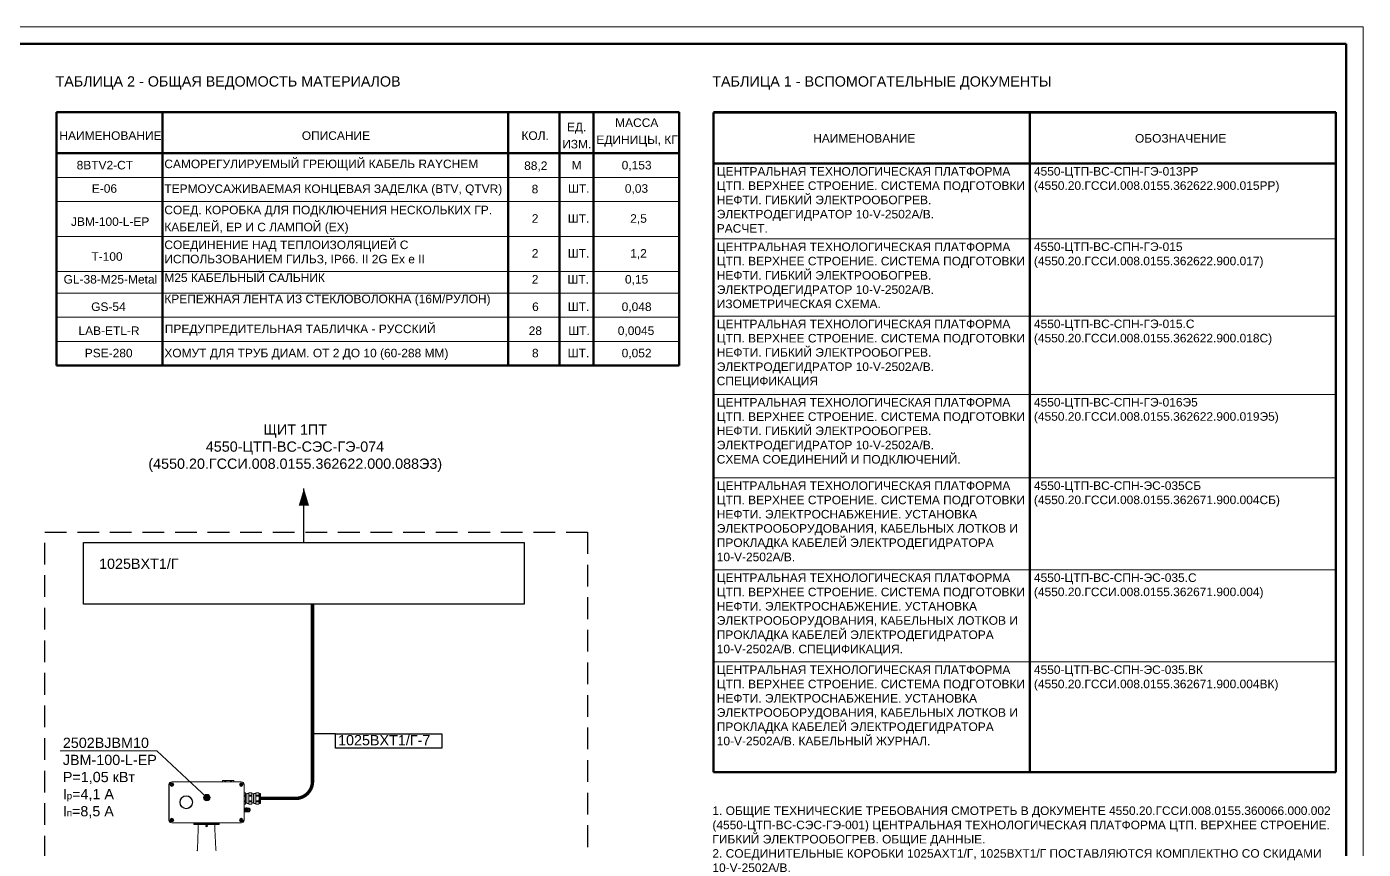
# Paper-space layout '2.1' of a CAD drawing. Header units: millimetres. Extents: x 0 to 594, y 0 to 420.
# Drawn here: x 203.3 to 594, y 179.5 to 420 of the extents above; entities that cross this region are included whole.
import ezdxf

# ---------------------------------------------------------------- set-up
doc = ezdxf.new("R2010")
doc.units = ezdxf.units.MM
doc.linetypes.add('SLD-Сплошная', pattern=[0])
doc.linetypes.add('невидимая', pattern=[9.525, 6.35, -3.175])
for name, color, linetype, lineweight in [('Основная', 7, 'Continuous', 50), ('Сплошная толстая', 7, 'Continuous', 50), ('Сплошная тонкая', 7, 'Continuous', 20), ('Текст', 7, 'Continuous', 20), ('Тонкая', 7, 'Continuous', 20)]:
    doc.layers.add(name, color=color, linetype=linetype, lineweight=lineweight)
doc.styles.get("Standard").update_dxf_attribs({"font": 'arial.ttf'})
doc.styles.add('Текст', font='arial.ttf', dxfattribs={"height": 3})
doc.styles.add('Текст таблиц 2.5 мм', font='arial.ttf', dxfattribs={"height": 2.5})

psp = doc.layouts.new('2.1')

# ---------------------------------------------------------------- hatches: boundary and pattern name
at = {"lineweight": 13}
h = psp.add_hatch(color=7, dxfattribs=at)
h.dxf.hatch_style = 1
edge = h.paths.add_edge_path()
edge.add_arc((255.9, 194.57), 0.949, 0, 360)

# ---------------------------------------------------------------- linework, layer by layer
for p, q in [((284.3, 269.14), (284.3, 284.98)), ((293.52, 213.27), (286.82, 213.27))]:
    psp.add_line(p, q)
at = {"color": 7, "lineweight": 13}
for p, q in [((213.06, 208.22), (241.33, 208.22)), ((241.33, 208.22), (255.9, 194.57))]:
    psp.add_line(p, q, dxfattribs=at)
at = {"color": 7, "linetype": 'SLD-Сплошная', "lineweight": 15}
for p, q in [((260.55, 199.6), (260.55, 199.2)), ((260.55, 199.6), (261.23, 199.6)), ((261.23, 199.6), (261.23, 199.2)), ((261.51, 199.6), (261.23, 199.6)), ((261.51, 199.6), (261.51, 199.2)), ((261.51, 199.6), (262.87, 199.6)), ((262.87, 199.6), (262.87, 199.2)), ((263.15, 199.6), (262.87, 199.6)), ((263.15, 199.6), (263.15, 199.2)), ((263.15, 199.6), (263.83, 199.6)), ((263.83, 199.6), (263.83, 199.2)), ((244.85, 198.4), (244.85, 188)), ((244.9, 198.4), (244.9, 188)), ((245.6, 198.5), (245.4, 198.5)), ((245.4, 198.5), (245.4, 198.3)), ((245.43, 198.47), (245.4, 198.5)), ((245.43, 198.34), (245.4, 198.3)), ((245.4, 198.3), (245.6, 198.3)), ((245.63, 198.47), (245.43, 198.47)), ((245.43, 198.47), (245.43, 198.34)), ((245.43, 198.34), (245.63, 198.34)), ((245.63, 198.67), (245.6, 198.7)), ((245.8, 198.7), (245.6, 198.7)), ((245.6, 198.7), (245.6, 198.5)), ((245.63, 198.47), (245.6, 198.5)), ((245.63, 198.34), (245.6, 198.3)), ((245.6, 198.3), (245.6, 198.1)), ((245.63, 198.14), (245.6, 198.1)), ((245.6, 198.1), (245.8, 198.1)), ((245.76, 198.67), (245.63, 198.67)), ((245.63, 198.67), (245.63, 198.47)), ((245.63, 198.34), (245.63, 198.14)), ((245.63, 198.14), (245.76, 198.14)), ((266, 199.2), (245.7, 199.2)), ((245.76, 198.67), (245.8, 198.7)), ((245.76, 198.47), (245.76, 198.67)), ((245.76, 198.47), (245.8, 198.5)), ((245.96, 198.47), (245.76, 198.47)), ((245.76, 198.34), (245.8, 198.3)), ((245.76, 198.34), (245.96, 198.34)), ((245.76, 198.14), (245.76, 198.34)), ((245.76, 198.14), (245.8, 198.1)), ((245.8, 198.5), (245.8, 198.7)), ((246, 198.5), (245.8, 198.5)), ((245.8, 198.3), (246, 198.3)), ((245.8, 198.1), (245.8, 198.3)), ((245.96, 198.47), (246, 198.5)), ((245.96, 198.34), (245.96, 198.47)), ((245.96, 198.34), (246, 198.3)), ((246, 198.3), (246, 198.5)), ((265.73, 198.47), (265.7, 198.5)), ((265.7, 198.5), (265.7, 198.3)), ((265.9, 198.5), (265.7, 198.5)), ((265.73, 198.34), (265.7, 198.3)), ((265.7, 198.3), (265.9, 198.3)), ((265.73, 198.47), (265.73, 198.34)), ((265.93, 198.47), (265.73, 198.47)), ((265.73, 198.34), (265.93, 198.34)), ((266.1, 198.7), (265.9, 198.7)), ((265.9, 198.7), (265.9, 198.5)), ((265.93, 198.67), (265.9, 198.7)), ((265.93, 198.47), (265.9, 198.5)), ((265.93, 198.34), (265.9, 198.3)), ((265.9, 198.3), (265.9, 198.1)), ((265.93, 198.14), (265.9, 198.1)), ((265.9, 198.1), (266.1, 198.1)), ((266.06, 198.67), (265.93, 198.67)), ((265.93, 198.67), (265.93, 198.47)), ((265.93, 198.34), (265.93, 198.14)), ((265.93, 198.14), (266.06, 198.14)), ((266.06, 198.67), (266.1, 198.7)), ((266.06, 198.47), (266.06, 198.67)), ((266.06, 198.47), (266.1, 198.5)), ((266.26, 198.47), (266.06, 198.47)), ((266.06, 198.14), (266.06, 198.34)), ((266.06, 198.34), (266.1, 198.3)), ((266.06, 198.34), (266.26, 198.34)), ((266.06, 198.14), (266.1, 198.1)), ((266.1, 198.5), (266.1, 198.7)), ((266.3, 198.5), (266.1, 198.5)), ((266.1, 198.1), (266.1, 198.3)), ((266.1, 198.3), (266.3, 198.3)), ((266.26, 198.47), (266.3, 198.5)), ((266.26, 198.34), (266.26, 198.47)), ((266.26, 198.34), (266.3, 198.3)), ((266.3, 198.3), (266.3, 198.5)), ((266.8, 188), (266.8, 198.4)), ((266.85, 188), (266.85, 198.4)), ((267.25, 195.97), (266.85, 195.97)), ((267.25, 195.97), (267.25, 195.29)), ((267.6, 195.65), (267.25, 195.65)), ((268.2, 195.81), (267.6, 195.81)), ((267.6, 192.85), (267.6, 195.81)), ((269.1, 195.98), (268.2, 195.98)), ((268.2, 195.98), (268.2, 195.28)), ((269.1, 195.98), (269.1, 195.28)), ((269.58, 195.63), (269.1, 195.63)), ((269.67, 195.7), (269.58, 195.7)), ((269.58, 192.97), (269.58, 195.7)), ((269.67, 194.33), (269.67, 195.7)), ((270.26, 195.81), (269.68, 195.81)), ((269.68, 195.61), (269.68, 195.81)), ((269.68, 192.85), (269.68, 195.61)), ((271.12, 195.98), (270.26, 195.98)), ((270.26, 195.28), (270.26, 195.98)), ((271.45, 195.58), (271.24, 195.58)), ((271.24, 195.58), (271.24, 193.08)), ((271.62, 195.81), (271.45, 195.81)), ((271.45, 195.81), (271.45, 192.85)), ((271.62, 195.81), (271.62, 192.85)), ((267.25, 195.29), (266.85, 195.29)), ((267.25, 195.01), (266.85, 195.01)), ((267.25, 193.65), (266.85, 193.65)), ((267.25, 193.37), (266.85, 193.37)), ((267.25, 192.69), (266.85, 192.69)), ((266.97, 191.55), (266.85, 191.55)), ((266.97, 191.55), (266.97, 190.37)), ((267.01, 191.48), (266.97, 191.41)), ((267.01, 191.48), (267.02, 191.5)), ((267.02, 191.47), (267.02, 191.5)), ((267.02, 191.5), (267.31, 191.5)), ((267.31, 191.47), (267.02, 191.47)), ((267.25, 195.01), (267.25, 195.29)), ((267.25, 195.01), (267.25, 193.65)), ((267.25, 193.37), (267.25, 193.65)), ((267.25, 193.37), (267.25, 192.69)), ((267.25, 193.01), (267.6, 193.01)), ((267.31, 191.5), (267.31, 191.47)), ((267.31, 191.5), (267.32, 191.48)), ((267.37, 191.41), (267.33, 191.48)), ((267.49, 191.55), (267.37, 191.55)), ((267.37, 191.55), (267.37, 190.37)), ((267.49, 191.55), (267.49, 190.37)), ((267.71, 191.55), (267.59, 191.55)), ((267.59, 191.55), (267.59, 190.37)), ((267.6, 192.85), (268.2, 192.85)), ((267.71, 191.55), (267.71, 190.37)), ((267.74, 191.51), (267.71, 191.43)), ((267.71, 191.43), (267.74, 191.51)), ((267.74, 191.5), (267.71, 191.43)), ((267.82, 191.51), (267.74, 191.51)), ((267.74, 191.51), (267.74, 191.51)), ((267.82, 191.51), (267.74, 191.51)), ((267.74, 191.44), (267.74, 191.5)), ((267.82, 191.5), (267.74, 191.5)), ((267.85, 191.43), (267.82, 191.51)), ((267.82, 191.51), (267.85, 191.43)), ((267.82, 191.51), (267.82, 191.51)), ((267.82, 191.44), (267.82, 191.5)), ((267.85, 191.43), (267.82, 191.5)), ((267.9, 191.51), (267.85, 191.41)), ((268.29, 191.51), (267.9, 191.51)), ((267.9, 191.5), (267.9, 191.51)), ((268.29, 191.5), (267.9, 191.5)), ((269.1, 195.28), (268.2, 195.28)), ((268.2, 195.28), (268.2, 195.03)), ((268.2, 195.03), (268.2, 193.63)), ((269.1, 195.03), (268.2, 195.03)), ((269.1, 193.63), (268.2, 193.63)), ((268.2, 193.63), (268.2, 193.38)), ((269.1, 193.38), (268.2, 193.38)), ((268.2, 193.38), (268.2, 192.68)), ((269.1, 192.68), (268.2, 192.68)), ((268.35, 191.41), (268.29, 191.51)), ((268.29, 191.51), (268.29, 191.5)), ((269.1, 195.28), (269.1, 195.03)), ((269.1, 195.03), (269.1, 193.63)), ((269.1, 193.63), (269.1, 193.38)), ((269.1, 193.38), (269.1, 192.68)), ((269.1, 193.03), (269.58, 193.03)), ((269.58, 192.97), (269.67, 192.97)), ((269.67, 192.97), (269.67, 194.33)), ((269.68, 192.85), (270.26, 192.85)), ((270.26, 195.28), (270.26, 195.03)), ((271.12, 195.28), (270.26, 195.28)), ((270.26, 193.63), (270.26, 195.03)), ((271.12, 195.03), (270.26, 195.03)), ((271.12, 193.63), (270.26, 193.63)), ((270.26, 193.63), (270.26, 193.38)), ((271.12, 193.38), (270.26, 193.38)), ((270.26, 192.68), (270.26, 193.38)), ((271.12, 192.68), (270.26, 192.68)), ((271.12, 195.28), (271.12, 195.03)), ((271.24, 193.08), (271.45, 193.08)), ((271.45, 192.85), (271.62, 192.85)), ((245.43, 188.07), (245.4, 188.1)), ((245.4, 188.1), (245.4, 187.9)), ((245.6, 188.1), (245.4, 188.1)), ((245.43, 187.94), (245.4, 187.9)), ((245.4, 187.9), (245.6, 187.9)), ((245.43, 188.07), (245.43, 187.94)), ((245.63, 188.07), (245.43, 188.07)), ((245.43, 187.94), (245.63, 187.94)), ((245.63, 188.27), (245.6, 188.3)), ((245.6, 188.3), (245.6, 188.1)), ((245.8, 188.3), (245.6, 188.3)), ((245.63, 188.07), (245.6, 188.1)), ((245.63, 187.94), (245.6, 187.9)), ((245.6, 187.9), (245.6, 187.7)), ((245.63, 187.74), (245.6, 187.7)), ((245.6, 187.7), (245.8, 187.7)), ((245.63, 188.27), (245.63, 188.07)), ((245.76, 188.27), (245.63, 188.27)), ((245.63, 187.94), (245.63, 187.74)), ((245.63, 187.74), (245.76, 187.74)), ((245.76, 188.27), (245.8, 188.3)), ((245.76, 188.07), (245.76, 188.27)), ((245.76, 188.07), (245.8, 188.1)), ((245.96, 188.07), (245.76, 188.07)), ((245.76, 187.74), (245.76, 187.94)), ((245.76, 187.94), (245.8, 187.9)), ((245.76, 187.94), (245.96, 187.94)), ((245.76, 187.74), (245.8, 187.7)), ((245.8, 188.1), (245.8, 188.3)), ((246, 188.1), (245.8, 188.1)), ((245.8, 187.7), (245.8, 187.9)), ((245.8, 187.9), (246, 187.9)), ((245.96, 188.07), (246, 188.1)), ((245.96, 187.94), (245.96, 188.07)), ((245.96, 187.94), (246, 187.9)), ((246, 187.9), (246, 188.1)), ((265.73, 188.07), (265.7, 188.1)), ((265.7, 188.1), (265.7, 187.9)), ((265.9, 188.1), (265.7, 188.1)), ((265.73, 187.94), (265.7, 187.9)), ((265.7, 187.9), (265.9, 187.9)), ((265.73, 188.07), (265.73, 187.94)), ((265.93, 188.07), (265.73, 188.07)), ((265.73, 187.94), (265.93, 187.94)), ((265.93, 188.27), (265.9, 188.3)), ((266.1, 188.3), (265.9, 188.3)), ((265.9, 188.3), (265.9, 188.1)), ((265.93, 188.07), (265.9, 188.1)), ((265.93, 187.94), (265.9, 187.9)), ((265.9, 187.9), (265.9, 187.7)), ((265.93, 187.74), (265.9, 187.7)), ((265.9, 187.7), (266.1, 187.7)), ((266.06, 188.27), (265.93, 188.27)), ((265.93, 188.27), (265.93, 188.07)), ((265.93, 187.94), (265.93, 187.74)), ((265.93, 187.74), (266.06, 187.74)), ((266.06, 188.27), (266.1, 188.3)), ((266.06, 188.07), (266.06, 188.27)), ((266.06, 188.07), (266.1, 188.1)), ((266.26, 188.07), (266.06, 188.07)), ((266.06, 187.74), (266.06, 187.94)), ((266.06, 187.94), (266.1, 187.9)), ((266.06, 187.94), (266.26, 187.94)), ((266.06, 187.74), (266.1, 187.7)), ((266.1, 188.1), (266.1, 188.3)), ((266.3, 188.1), (266.1, 188.1)), ((266.1, 187.7), (266.1, 187.9)), ((266.1, 187.9), (266.3, 187.9)), ((266.26, 188.07), (266.3, 188.1)), ((266.26, 187.94), (266.26, 188.07)), ((266.26, 187.94), (266.3, 187.9)), ((266.3, 187.9), (266.3, 188.1)), ((266.85, 190.37), (266.97, 190.37)), ((266.97, 190.51), (267.01, 190.44)), ((267.02, 191.05), (267.02, 191.17)), ((267.02, 191.17), (267.31, 191.17)), ((267.31, 191.05), (267.02, 191.05)), ((267.02, 190.63), (267.31, 190.63)), ((267.02, 190.54), (267.02, 190.63)), ((267.31, 190.54), (267.02, 190.54)), ((267.02, 190.42), (267.31, 190.42)), ((267.31, 191.17), (267.31, 191.05)), ((267.31, 190.63), (267.31, 190.54)), ((267.33, 190.44), (267.37, 190.51)), ((267.37, 190.37), (267.49, 190.37)), ((267.59, 191.26), (267.49, 191.26)), ((267.49, 190.66), (267.59, 190.66)), ((267.59, 190.37), (267.71, 190.37)), ((267.71, 191.36), (267.74, 191.44)), ((267.74, 191.4), (267.71, 191.36)), ((267.71, 191.22), (267.74, 191.3)), ((267.74, 191.23), (267.71, 191.22)), ((267.71, 191.04), (267.74, 191.09)), ((267.74, 191.01), (267.71, 191.04)), ((267.85, 191.04), (267.71, 191.04)), ((267.71, 190.84), (267.74, 190.86)), ((267.85, 190.84), (267.71, 190.84)), ((267.74, 190.79), (267.71, 190.84)), ((267.71, 190.67), (267.74, 190.65)), ((267.74, 190.59), (267.71, 190.67)), ((267.71, 190.54), (267.74, 190.49)), ((267.74, 190.46), (267.71, 190.54)), ((267.71, 190.49), (267.73, 190.42)), ((267.71, 190.49), (267.74, 190.42)), ((267.74, 190.41), (267.71, 190.49)), ((267.82, 191.44), (267.74, 191.44)), ((267.74, 191.3), (267.74, 191.4)), ((267.82, 191.4), (267.74, 191.4)), ((267.82, 191.3), (267.74, 191.3)), ((267.74, 191.09), (267.74, 191.23)), ((267.82, 191.23), (267.74, 191.23)), ((267.82, 191.09), (267.74, 191.09)), ((267.74, 190.86), (267.74, 191.01)), ((267.82, 191.01), (267.74, 191.01)), ((267.82, 190.86), (267.74, 190.86)), ((267.74, 190.65), (267.74, 190.79)), ((267.82, 190.79), (267.74, 190.79)), ((267.82, 190.65), (267.74, 190.65)), ((267.82, 190.59), (267.74, 190.59)), ((267.74, 190.49), (267.74, 190.59)), ((267.82, 190.49), (267.74, 190.49)), ((267.82, 190.46), (267.74, 190.46)), ((267.74, 190.42), (267.74, 190.46)), ((267.82, 190.42), (267.74, 190.42)), ((267.82, 190.41), (267.74, 190.41)), ((267.82, 191.44), (267.85, 191.36)), ((267.82, 191.3), (267.82, 191.4)), ((267.85, 191.36), (267.82, 191.4)), ((267.82, 191.3), (267.85, 191.22)), ((267.82, 191.09), (267.82, 191.23)), ((267.85, 191.22), (267.82, 191.23)), ((267.82, 191.09), (267.85, 191.04)), ((267.85, 191.04), (267.82, 191.01)), ((267.82, 190.86), (267.82, 191.01)), ((267.82, 190.86), (267.85, 190.84)), ((267.85, 190.84), (267.82, 190.79)), ((267.82, 190.65), (267.82, 190.79)), ((267.82, 190.65), (267.85, 190.67)), ((267.85, 190.67), (267.82, 190.59)), ((267.82, 190.49), (267.82, 190.59)), ((267.82, 190.49), (267.85, 190.54)), ((267.85, 190.54), (267.82, 190.46)), ((267.82, 190.42), (267.85, 190.49)), ((267.82, 190.42), (267.85, 190.49)), ((267.85, 190.49), (267.82, 190.41)), ((267.82, 190.42), (267.82, 190.46)), ((267.85, 191.43), (267.85, 191.36)), ((267.85, 191.43), (267.85, 191.43)), ((267.85, 191.36), (267.85, 191.22)), ((267.85, 191.04), (267.85, 191.22)), ((267.85, 191.04), (267.85, 190.84)), ((267.85, 190.84), (267.85, 190.67)), ((267.85, 190.67), (267.85, 190.54)), ((267.85, 190.54), (267.85, 190.49)), ((267.85, 190.51), (267.9, 190.42)), ((267.85, 190.49), (267.85, 190.49)), ((267.9, 191.17), (267.9, 191.28)), ((267.9, 191.28), (268.29, 191.28)), ((268.29, 191.17), (267.9, 191.17)), ((267.9, 190.74), (268.29, 190.74)), ((267.9, 190.63), (267.9, 190.74)), ((268.29, 190.63), (267.9, 190.63)), ((267.9, 190.42), (268.29, 190.42)), ((267.9, 190.42), (267.9, 190.42)), ((267.9, 190.42), (268.29, 190.42)), ((268.29, 191.28), (268.29, 191.17)), ((268.29, 190.74), (268.29, 190.63)), ((268.29, 190.42), (268.35, 190.51)), ((268.29, 190.42), (268.29, 190.42)), ((268.35, 190.96), (268.35, 191.41)), ((268.49, 191.26), (268.35, 191.26)), ((268.35, 190.51), (268.35, 190.96)), ((268.35, 190.66), (268.49, 190.66)), ((268.59, 191.16), (268.49, 191.26)), ((268.49, 191.22), (268.49, 191.26)), ((268.49, 190.66), (268.49, 191.22)), ((268.49, 190.66), (268.59, 190.76)), ((268.59, 191.16), (268.59, 191.13)), ((268.59, 191.13), (268.59, 190.76)), ((245.7, 187.2), (266, 187.2)), ((252.15, 187.2), (252.15, 186.7)), ((252.15, 186.7), (259.55, 186.7)), ((252.4, 186.9), (252.4, 187.2)), ((259.3, 186.9), (252.4, 186.9)), ((253.19, 179.47), (253.4, 185.32)), ((253.2, 187.15), (253.2, 186.9)), ((253.2, 187.15), (253.86, 187.15)), ((253.5, 187.2), (253.5, 187.15)), ((253.82, 187.15), (253.82, 187.2)), ((254.29, 187.15), (257.41, 187.15)), ((254.58, 187.2), (254.58, 187.15)), ((257.11, 187.2), (257.11, 187.15)), ((257.84, 187.15), (258.5, 187.15)), ((257.87, 187.2), (257.87, 187.15)), ((258.2, 187.15), (258.2, 187.2)), ((258.3, 185.32), (258.51, 179.47)), ((258.5, 186.9), (258.5, 187.15)), ((259.3, 187.2), (259.3, 186.9)), ((259.55, 186.7), (259.55, 187.2))]:
    psp.add_line(p, q, dxfattribs=at)
psp.add_lwpolyline([(284.3, 284.98, 0, 3, 0), (284.3, 279.98, 3, 3, 0)], format="xyseb")
at = {"linetype": 'невидимая'}
psp.add_lwpolyline([(208.54, 272.2), (367.23, 272.2), (367.23, 43.69), (208.54, 43.69)], close=True, dxfattribs=at)
at = {"color": 252, "lineweight": 30}
psp.add_lwpolyline([(219.91, 269.14), (348.69, 269.14), (348.69, 251.19), (219.91, 251.19)], close=True, dxfattribs=at)
at = {"const_width": 1}
psp.add_lwpolyline([(271.62, 194.33), (281.82, 194.33, 0.414214), (286.82, 199.33), (286.82, 251.19)], format="xyb", dxfattribs=at)
psp.add_lwpolyline([(293.52, 213.27), (324.59, 213.27), (324.59, 208.99), (293.52, 208.99)], close=True)
at = {"color": 7, "linetype": 'SLD-Сплошная', "lineweight": 15}
for centre, radius in [((245.7, 198.4), 0.54), ((245.7, 198.4), 0.5), ((266, 198.4), 0.54), ((266, 198.4), 0.5), ((249.9, 193.2), 1.9), ((249.9, 193.2), 1.8), ((245.7, 188), 0.54), ((245.7, 188), 0.5), ((266, 188), 0.54), ((266, 188), 0.5)]:
    psp.add_circle(centre, radius, dxfattribs=at)
at = {"color": 7, "lineweight": 13}
psp.add_circle((255.9, 194.57), 0.949, dxfattribs=at)
at = {"color": 7, "linetype": 'SLD-Сплошная', "lineweight": 15}
for centre, radius, start, end in [((245.65, 198.4), 0.8, 134.0208, 180), ((245.7, 198.4), 0.8, 90, 180), ((266, 198.4), 0.8, 0, 90), ((266.05, 198.4), 0.8, 0, 47.7054), ((269.7, 195.7), 0.025, 134.427, 180), ((270.5, 195.58), 0.735, 0, 33.1146), ((269.7, 192.97), 0.025, 180, 225.573), ((270.5, 193.08), 0.735, 326.8784, 0), ((245.65, 188), 0.8, 180, 270), ((245.7, 188), 0.8, 180, 270), ((266, 188), 0.8, 270, 0), ((266.05, 188), 0.8, 270, 0), ((252.19, 179.5), 1, 328.7113, 357.925), ((259.51, 179.5), 1, 182.075, 211.2887)]:
    psp.add_arc(centre, radius, start, end, dxfattribs=at)
for points, knots in [([(271.12, 195.28), (271.13, 195.3), (271.16, 195.37), (271.19, 195.49), (271.2, 195.64), (271.19, 195.81), (271.14, 195.92), (271.12, 195.98)], [0, 0, 0, 0, 0.0951689, 0.2965937, 0.5001156, 0.7482382, 1, 1, 1, 1]), ([(267.02, 191.47), (267.01, 191.41), (266.98, 191.31), (267.01, 191.21), (267.02, 191.17)], [0, 0, 0, 0, 0.5466509, 1, 1, 1, 1]), ([(267.31, 191.17), (267.33, 191.22), (267.35, 191.32), (267.33, 191.42), (267.31, 191.47)], [0, 0, 0, 0, 0.5466509, 1, 1, 1, 1]), ([(267.9, 191.5), (267.89, 191.46), (267.86, 191.39), (267.89, 191.32), (267.9, 191.28)], [0, 0, 0, 0, 0.546651, 1, 1, 1, 1]), ([(268.29, 191.28), (268.31, 191.32), (268.33, 191.4), (268.31, 191.47), (268.29, 191.5)], [0, 0, 0, 0, 0.546651, 1, 1, 1, 1]), ([(271.12, 193.63), (271.14, 193.74), (271.19, 193.98), (271.2, 194.37), (271.18, 194.73), (271.14, 194.95), (271.12, 195.03)], [0, 0, 0, 0, 0.23475, 0.524878, 0.818813, 1, 1, 1, 1]), ([(271.12, 192.68), (271.14, 192.74), (271.19, 192.86), (271.2, 193.05), (271.18, 193.23), (271.14, 193.34), (271.12, 193.38)], [0, 0, 0, 0, 0.23475, 0.5248779, 0.818813, 1, 1, 1, 1]), ([(267.02, 191.05), (267.01, 191), (266.99, 190.86), (267, 190.72), (267.02, 190.63), (267.02, 190.63)], [0, 0, 0, 0, 0.315171, 0.98996, 1, 1, 1, 1]), ([(267.02, 190.54), (267.01, 190.52), (266.98, 190.48), (267.01, 190.44), (267.02, 190.42)], [0, 0, 0, 0, 0.546651, 1, 1, 1, 1]), ([(267.31, 190.63), (267.31, 190.63), (267.34, 190.72), (267.35, 190.86), (267.32, 191), (267.31, 191.05)], [0, 0, 0, 0, 0.01004, 0.684829, 1, 1, 1, 1]), ([(267.31, 190.42), (267.33, 190.44), (267.35, 190.48), (267.33, 190.52), (267.31, 190.54)], [0, 0, 0, 0, 0.546651, 1, 1, 1, 1]), ([(267.9, 191.17), (267.89, 191.13), (267.87, 190.99), (267.88, 190.84), (267.9, 190.74), (267.9, 190.74)], [0, 0, 0, 0, 0.315171, 0.98996, 1, 1, 1, 1]), ([(267.9, 190.63), (267.89, 190.59), (267.86, 190.52), (267.89, 190.45), (267.9, 190.42)], [0, 0, 0, 0, 0.546651, 1, 1, 1, 1]), ([(268.29, 190.74), (268.29, 190.74), (268.32, 190.84), (268.33, 190.99), (268.3, 191.13), (268.29, 191.17)], [0, 0, 0, 0, 0.01004, 0.684829, 1, 1, 1, 1]), ([(268.29, 190.42), (268.31, 190.46), (268.33, 190.53), (268.31, 190.6), (268.29, 190.63)], [0, 0, 0, 0, 0.546651, 1, 1, 1, 1]), ([(253.4, 185.32), (253.41, 185.52), (253.42, 185.98), (253.44, 186.44), (253.45, 186.7)], [0, 0, 0, 0, 0.4252862, 1, 1, 1, 1]), ([(255.69, 186.14), (255.71, 186.12), (255.75, 186.09), (255.83, 186.07), (255.91, 186.08), (255.98, 186.11), (256.03, 186.16), (256.07, 186.23), (256.08, 186.31), (256.06, 186.38), (256.02, 186.45), (255.96, 186.5), (255.89, 186.53), (255.81, 186.53), (255.74, 186.5), (255.68, 186.46), (255.64, 186.39), (255.62, 186.32), (255.63, 186.24), (255.66, 186.18), (255.68, 186.15), (255.69, 186.14)], [0, 0, 0, 0, 0.053387, 0.106778, 0.160061, 0.213311, 0.26665, 0.320201, 0.37406, 0.428229, 0.482538, 0.536674, 0.590349, 0.643521, 0.696457, 0.749568, 0.803153, 0.85722, 0.911522, 0.965736, 1, 1, 1, 1]), ([(258.25, 186.7), (258.26, 186.47), (258.27, 186.01), (258.29, 185.55), (258.3, 185.32)], [0, 0, 0, 0, 0.500111, 1, 1, 1, 1])]:
    psp.add_open_spline(points, degree=3, knots=knots, dxfattribs=at)
psp.add_open_spline([(271.12, 193.63), (271.12, 193.59), (271.12, 193.51), (271.12, 193.42), (271.12, 193.38)], degree=3, dxfattribs=at)
at = {"layer": 'Основная'}
for p, q in [((212, 395), (212, 320.9)), ((394, 395), (212, 395)), ((243, 395), (243, 320.9)), ((344, 395), (344, 320.9)), ((359, 395), (359, 320.9)), ((369, 395), (369, 320.9)), ((394, 320.9), (394, 395)), ((404, 395), (586, 395)), ((404, 394.89), (404, 202)), ((404, 394.89), (586, 394.89)), ((496.5, 395), (496.5, 202)), ((586, 395), (586, 202)), ((212, 383), (394, 383)), ((404, 380), (586, 380)), ((212, 320.9), (394, 320.9)), ((404, 202), (586, 202))]:
    psp.add_line(p, q, dxfattribs=at)
at = {"layer": 'Сплошная толстая'}
for p, q in [((589, 415), (20, 415)), ((589, 5), (589, 415))]:
    psp.add_line(p, q, dxfattribs=at)
at = {"layer": 'Сплошная тонкая'}
for p, q in [((594, 420), (0, 420)), ((594, 0), (594, 420))]:
    psp.add_line(p, q, dxfattribs=at)
at = {"layer": 'Текст'}
for p, q in [((212, 383), (394, 383)), ((212, 375.93), (394, 375.93)), ((212, 368.85), (394, 368.85)), ((212, 358.65), (394, 358.65)), ((212, 348.44), (394, 348.44)), ((212, 342.12), (394, 342.12)), ((212, 335.04), (394, 335.04)), ((212, 327.97), (394, 327.97))]:
    psp.add_line(p, q, dxfattribs=at)
at = {"layer": 'Тонкая'}
for p, q in [((404, 357.94), (586, 357.94)), ((404, 335.39), (586, 335.39)), ((404, 312.47), (586, 312.47)), ((404, 288.09), (586, 288.09)), ((404, 288.09), (586, 288.09)), ((404, 261.18), (586, 261.18)), ((404, 234.26), (586, 234.26))]:
    psp.add_line(p, q, dxfattribs=at)

# ---------------------------------------------------------------- texts
at = {"char_height": 3, "attachment_point": 1}
for s, insert in [('\\pi3.9093;ЩИТ 1ПТ\\P\\pi-12.953;4550-ЦТП-ВС-СЭС-ГЭ-074\\P\\pi-29.756;(4550.20.ГССИ.008.0155.362622.000.088Э3)', (268.58, 303.72)), ('1025ВХТ1/Г', (224.42, 264.45))]:
    psp.add_mtext_dynamic_manual_height_columns(s, width=25.9741, gutter_width=15, heights=[0], dxfattribs=dict(at, insert=insert))
at = {"layer": 'Текст'}
for s, insert, char_height, width, attachment_point, style in [('ТАБЛИЦА 2 - ОБЩАЯ ВЕДОМОСТЬ МАТЕРИАЛОВ', (211.68, 405.51), 3, 102.9842, 1, 'Текст'), ('ТАБЛИЦА 1 - ВСПОМОГАТЕЛЬНЫЕ ДОКУМЕНТЫ', (403.68, 405.51), 3, 102.9842, 1, 'Текст'), ('ЕД.', (361.21, 391.92), 2.5, 92.5, 1, 'Текст таблиц 2.5 мм'), ('МАССА  ', (375.3, 393.19), 2.5, 92.5, 1, 'Текст таблиц 2.5 мм'), ('НАИМЕНОВАНИЕ', (212.82, 389.42), 2.5, 92.5, 1, 'Текст таблиц 2.5 мм'), ('ОПИСАНИЕ', (283.69, 389.42), 2.5, 92.5, 1, 'Текст таблиц 2.5 мм'), ('   КОЛ.', (344.99, 389.42), 2.5, 92.5, 1, 'Текст таблиц 2.5 мм'), ('ИЗМ.', (359.82, 386.92), 2.5, 92.5, 1, 'Текст таблиц 2.5 мм'), ('ЕДИНИЦЫ, КГ', (369.81, 388.19), 2.5, 92.5, 1, 'Текст таблиц 2.5 мм'), ('НАИМЕНОВАНИЕ', (448.12, 387.35), 2.5, 84.0337, 5, 'Текст таблиц 2.5 мм'), ('ОБОЗНАЧЕНИЕ', (540.62, 387.35), 2.5, 84.0337, 5, 'Текст таблиц 2.5 мм'), ('8BTV2-CT', (217.86, 380.77), 2.5, 92.5, 1, 'Текст таблиц 2.5 мм'), ('САМОРЕГУЛИРУЕМЫЙ ГРЕЮЩИЙ КАБЕЛЬ RAYCHEM', (243.5, 381.14), 2.5, 92.5, 1, 'Текст таблиц 2.5 мм'), ('\\pi1.3303;88,2', (347.36, 380.61), 2.5, 9.1323, 1, 'Текст таблиц 2.5 мм'), ('М', (362.57, 380.77), 2.5, 92.5, 1, 'Текст таблиц 2.5 мм'), ('0,153', (377.2, 380.77), 2.5, 92.5, 1, 'Текст таблиц 2.5 мм'), ('\\pl1;ЦЕНТРАЛЬНАЯ ТЕХНОЛОГИЧЕСКАЯ ПЛАТФОРМА ЦТП. ВЕРХНЕЕ СТРОЕНИЕ. СИСТЕМА ПОДГОТОВКИ НЕФТИ. ГИБКИЙ ЭЛЕКТРООБОГРЕВ. ЭЛЕКТРОДЕГИДРАТОР 10-V-2502А/В.\\PРАСЧЕТ.', (404, 378.94), 2.5, 92.5, 1, 'Текст таблиц 2.5 мм'), ('\\pl1;4550-ЦТП-ВС-СПН-ГЭ-013РР\\P(4550.20.ГССИ.008.0155.362622.900.015РР)', (496.72, 378.97), 2.5, 92.5, 1, 'Текст таблиц 2.5 мм'), ('Е-06', (222.3, 373.94), 2.5, 92.5, 1, 'Текст таблиц 2.5 мм'), ('ТЕРМОУСАЖИВАЕМАЯ КОНЦЕВАЯ ЗАДЕЛКА (ВTV, QTVR)', (243.5, 373.87), 2.5, 101.8186, 1, 'Текст таблиц 2.5 мм'), ('\\pi3.7425;8', (347.14, 373.78), 2.5, 9.1323, 1, 'Текст таблиц 2.5 мм'), ('ШТ.', (361.51, 373.94), 2.5, 92.5, 1, 'Текст таблиц 2.5 мм'), ('0,03', (378.13, 373.94), 2.5, 92.5, 1, 'Текст таблиц 2.5 мм'), ('СОЕД. КОРОБКА ДЛЯ ПОДКЛЮЧЕНИЯ НЕСКОЛЬКИХ ГР. ', (243.5, 367.67), 2.5, 98.046, 1, 'Текст таблиц 2.5 мм'), ('JBM-100-L-EP', (216.21, 364.26), 2.5, 92.5, 1, 'Текст таблиц 2.5 мм'), ('КАБЕЛЕЙ, EP И С ЛАМПОЙ (EX)', (243.5, 362.67), 2.5, 92.5, 1, 'Текст таблиц 2.5 мм'), ('2', (350.92, 365.17), 2.5, 92.5, 1, 'Текст таблиц 2.5 мм'), ('ШТ.', (361.45, 365.17), 2.5, 92.5, 1, 'Текст таблиц 2.5 мм'), ('2,5', (379.7, 365.17), 2.5, 92.5, 1, 'Текст таблиц 2.5 мм'), ('СОЕДИНЕНИЕ НАД ТЕПЛОИЗОЛЯЦИЕЙ С ИСПОЛЬЗОВАНИЕМ ГИЛЬЗ, IP66. II 2G Ex e II', (243.5, 357.47), 2.5, 98.046, 1, 'Текст таблиц 2.5 мм'), ('\\pl1;ЦЕНТРАЛЬНАЯ ТЕХНОЛОГИЧЕСКАЯ ПЛАТФОРМА ЦТП. ВЕРХНЕЕ СТРОЕНИЕ. СИСТЕМА ПОДГОТОВКИ НЕФТИ. ГИБКИЙ ЭЛЕКТРООБОГРЕВ. ЭЛЕКТРОДЕГИДРАТОР 10-V-2502А/В. ИЗОМЕТРИЧЕСКАЯ СХЕМА.', (404, 356.88), 2.5, 92.5, 1, 'Текст таблиц 2.5 мм'), ('\\pl1;4550-ЦТП-ВС-СПН-ГЭ-015 \\P(4550.20.ГССИ.008.0155.362622.900.017)', (496.72, 356.91), 2.5, 92.5, 1, 'Текст таблиц 2.5 мм'), ('Т-100', (222.18, 354.06), 2.5, 92.5, 1, 'Текст таблиц 2.5 мм'), ('2', (350.92, 354.97), 2.5, 92.5, 1, 'Текст таблиц 2.5 мм'), ('ШТ.', (361.45, 354.97), 2.5, 92.5, 1, 'Текст таблиц 2.5 мм'), ('1,2', (379.7, 354.97), 2.5, 92.5, 1, 'Текст таблиц 2.5 мм'), ('M25 КАБЕЛЬНЫЙ САЛЬНИК', (243.5, 347.84), 2.5, 92.5, 1, 'Текст таблиц 2.5 мм'), ('GL-38-M25-Metal', (214.05, 347.38), 2.5, 92.5, 1, 'Текст таблиц 2.5 мм'), ('2', (350.92, 347.4), 2.5, 92.5, 1, 'Текст таблиц 2.5 мм'), ('ШТ.', (361.36, 347.38), 2.5, 92.5, 1, 'Текст таблиц 2.5 мм'), ('0,15', (378.16, 347.38), 2.5, 92.5, 1, 'Текст таблиц 2.5 мм'), ('КРЕПЕЖНАЯ ЛЕНТА ИЗ СТЕКЛОВОЛОКНА (16М/РУЛОН)', (243.5, 341.66), 2.5, 92.5, 1, 'Текст таблиц 2.5 мм'), ('GS-54', (222.11, 339.37), 2.5, 92.5, 1, 'Текст таблиц 2.5 мм'), ('6', (351.01, 339.37), 2.5, 92.5, 1, 'Текст таблиц 2.5 мм'), ('ШТ.', (361.45, 339.37), 2.5, 92.5, 1, 'Текст таблиц 2.5 мм'), ('0,048', (377.2, 339.37), 2.5, 92.5, 1, 'Текст таблиц 2.5 мм'), ('LAB-ETL-R', (218.4, 332.36), 2.5, 92.5, 1, 'Текст таблиц 2.5 мм'), ('ПРЕДУПРЕДИТЕЛЬНАЯ ТАБЛИЧКА - РУССКИЙ', (243.65, 332.9), 2.5, 92.5, 1, 'Текст таблиц 2.5 мм'), ('28', (350.02, 332.36), 2.5, 92.5, 1, 'Текст таблиц 2.5 мм'), ('ШТ.', (361.59, 332.36), 2.5, 92.5, 1, 'Текст таблиц 2.5 мм'), ('0,0045', (376.06, 332.36), 2.5, 92.5, 1, 'Текст таблиц 2.5 мм'), ('\\pl1;ЦЕНТРАЛЬНАЯ ТЕХНОЛОГИЧЕСКАЯ ПЛАТФОРМА ЦТП. ВЕРХНЕЕ СТРОЕНИЕ. СИСТЕМА ПОДГОТОВКИ НЕФТИ. ГИБКИЙ ЭЛЕКТРООБОГРЕВ. ЭЛЕКТРОДЕГИДРАТОР 10-V-2502А/В. СПЕЦИФИКАЦИЯ', (404, 334.33), 2.5, 92.5, 1, 'Текст таблиц 2.5 мм'), ('\\pl1;4550-ЦТП-ВС-СПН-ГЭ-015.С \\P(4550.20.ГССИ.008.0155.362622.900.018С)', (496.72, 334.36), 2.5, 92.5, 1, 'Текст таблиц 2.5 мм'), ('PSE-280', (220.24, 325.82), 2.5, 92.5, 1, 'Текст таблиц 2.5 мм'), ('ХОМУТ ДЛЯ ТРУБ ДИАМ. ОТ 2 ДО 10 (60-288 ММ)', (243.5, 325.82), 2.5, 92.5, 1, 'Текст таблиц 2.5 мм'), ('8', (350.98, 325.82), 2.5, 92.5, 1, 'Текст таблиц 2.5 мм'), ('ШТ.', (361.43, 325.82), 2.5, 92.5, 1, 'Текст таблиц 2.5 мм'), ('0,052', (377.2, 325.82), 2.5, 92.5, 1, 'Текст таблиц 2.5 мм'), ('\\pl1;ЦЕНТРАЛЬНАЯ ТЕХНОЛОГИЧЕСКАЯ ПЛАТФОРМА ЦТП. ВЕРХНЕЕ СТРОЕНИЕ. СИСТЕМА ПОДГОТОВКИ НЕФТИ. ГИБКИЙ ЭЛЕКТРООБОГРЕВ. ЭЛЕКТРОДЕГИДРАТОР 10-V-2502А/В.\\PСХЕМА СОЕДИНЕНИЙ И ПОДКЛЮЧЕНИЙ.', (404, 311.42), 2.5, 92.5, 1, 'Текст таблиц 2.5 мм'), ('\\pl1;4550-ЦТП-ВС-СПН-ГЭ-016Э5 \\P(4550.20.ГССИ.008.0155.362622.900.019Э5)', (496.72, 311.44), 2.5, 92.5, 1, 'Текст таблиц 2.5 мм'), ('\\pl1;ЦЕНТРАЛЬНАЯ ТЕХНОЛОГИЧЕСКАЯ ПЛАТФОРМА ЦТП. ВЕРХНЕЕ СТРОЕНИЕ. СИСТЕМА ПОДГОТОВКИ НЕФТИ. ЭЛЕКТРОСНАБЖЕНИЕ. УСТАНОВКА ЭЛЕКТРООБОРУДОВАНИЯ, КАБЕЛЬНЫХ ЛОТКОВ И ПРОКЛАДКА КАБЕЛЕЙ ЭЛЕКТРОДЕГИДРАТОРА 10-V-2502А/В.', (404, 287.04), 2.5, 92.5, 1, 'Текст таблиц 2.5 мм'), ('\\pl1;4550-ЦТП-ВС-СПН-ЭС-035СБ\\P(4550.20.ГССИ.008.0155.362671.900.004СБ)', (496.72, 287.06), 2.5, 92.5, 1, 'Текст таблиц 2.5 мм'), ('\\pl1;ЦЕНТРАЛЬНАЯ ТЕХНОЛОГИЧЕСКАЯ ПЛАТФОРМА ЦТП. ВЕРХНЕЕ СТРОЕНИЕ. СИСТЕМА ПОДГОТОВКИ НЕФТИ. ЭЛЕКТРОСНАБЖЕНИЕ. УСТАНОВКА ЭЛЕКТРООБОРУДОВАНИЯ, КАБЕЛЬНЫХ ЛОТКОВ И ПРОКЛАДКА КАБЕЛЕЙ ЭЛЕКТРОДЕГИДРАТОРА 10-V-2502А/В. СПЕЦИФИКАЦИЯ.', (404, 260.12), 2.5, 92.5, 1, 'Текст таблиц 2.5 мм'), ('\\pl1;4550-ЦТП-ВС-СПН-ЭС-035.С\\P(4550.20.ГССИ.008.0155.362671.900.004)', (496.72, 260.15), 2.5, 92.5, 1, 'Текст таблиц 2.5 мм'), ('\\pl1;ЦЕНТРАЛЬНАЯ ТЕХНОЛОГИЧЕСКАЯ ПЛАТФОРМА ЦТП. ВЕРХНЕЕ СТРОЕНИЕ. СИСТЕМА ПОДГОТОВКИ НЕФТИ. ЭЛЕКТРОСНАБЖЕНИЕ. УСТАНОВКА ЭЛЕКТРООБОРУДОВАНИЯ, КАБЕЛЬНЫХ ЛОТКОВ И ПРОКЛАДКА КАБЕЛЕЙ ЭЛЕКТРОДЕГИДРАТОРА 10-V-2502А/В. КАБЕЛЬНЫЙ ЖУРНАЛ.', (404, 233.21), 2.5, 92.5, 1, 'Текст таблиц 2.5 мм'), ('\\pl1;4550-ЦТП-ВС-СПН-ЭС-035.ВК\\P(4550.20.ГССИ.008.0155.362671.900.004ВК)', (496.72, 233.23), 2.5, 92.5, 1, 'Текст таблиц 2.5 мм'), ('1. ОБЩИЕ ТЕХНИЧЕСКИЕ ТРЕБОВАНИЯ СМОТРЕТЬ В ДОКУМЕНТЕ{\\C0; 4550.20.ГССИ.008.0155.360066.000.002 (4550-ЦТП-ВС-СЭС-ГЭ-001) ЦЕНТРАЛЬНАЯ ТЕХНОЛОГИЧЕСКАЯ ПЛАТФОРМА ЦТП. ВЕРХНЕЕ СТРОЕНИЕ. ГИБКИЙ ЭЛЕКТРООБОГРЕВ. ОБЩИЕ ДАННЫЕ.\\P2. СОЕДИНИТЕЛЬНЫЕ КОРОБКИ 1025АХТ1/Г, 1025ВХТ1/Г ПОСТАВЛЯЮТСЯ КОМПЛЕКТНО СО СКИДАМИ 10-V-2502A/B.}', (403.72, 192), 2.5, 183.5852, 1, 'Текст таблиц 2.5 мм')]:
    psp.add_mtext(s, dxfattribs=dict(at, insert=insert, char_height=char_height, width=width, attachment_point=attachment_point, style=style))
at = {"layer": 'Текст', "color": 7, "char_height": 3, "width": 251.6212, "attachment_point": 1, "style": 'Текст'}
for s, insert in [('2502ВJBМ10\\PJBМ-100-L-EP\\PР=1,05 кВт\\PI{\\H0.66667x;р}=4,1 А\\PI{\\H0.66667x;п}=8,5 А', (213.83, 212.1)), ('{\\fARIAL|b0|i0|c204|p34;\\C256;1025\\fARIAL|b0|i0|c0|p34;B\\fARIAL|b0|i0|c204|p34;ХТ1/Г-7}', (294.29, 212.87))]:
    psp.add_mtext(s, dxfattribs=dict(at, insert=insert))

doc.saveas('drawing.dxf')
